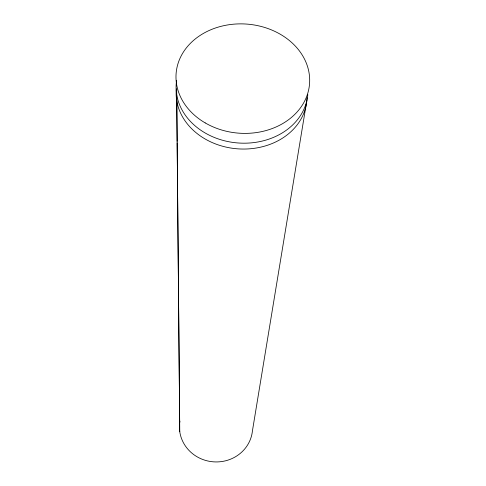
<?xml version="1.0" encoding="UTF-8"?>
<svg xmlns="http://www.w3.org/2000/svg" width="486" height="486" viewBox="0 0 486 486"><rect width="100%" height="100%" fill="white"/><g stroke="black" fill="none" stroke-linecap="round" stroke-linejoin="round"><path stroke-width="0.73" d="M306.806 100.724L252.447 430.778A36.614 34.755 4.4 0 1 211.222 461.603A36.614 34.755 4.4 0 1 179.917 421.137M176.673 89.023L177.147 141.341M177.159 142.854L177.633 195.172M177.645 196.684L179.686 422.626M176.764 100.869L179.765 431.714M306.976 97.771A65.482 53.922 4.4 0 1 238.17 148.874A65.482 53.922 4.4 0 1 176.375 88.944M307.814 94.612A66.017 54.207 4.4 0 1 235.473 142.738A66.017 54.207 4.4 0 1 176.594 80.53M205.207 122.915A66.916 54.681 4.4 0 0 309.497 84.388A66.916 54.681 4.4 0 0 213.791 28.589A66.916 54.681 4.4 0 0 205.207 122.915"/></g></svg>
